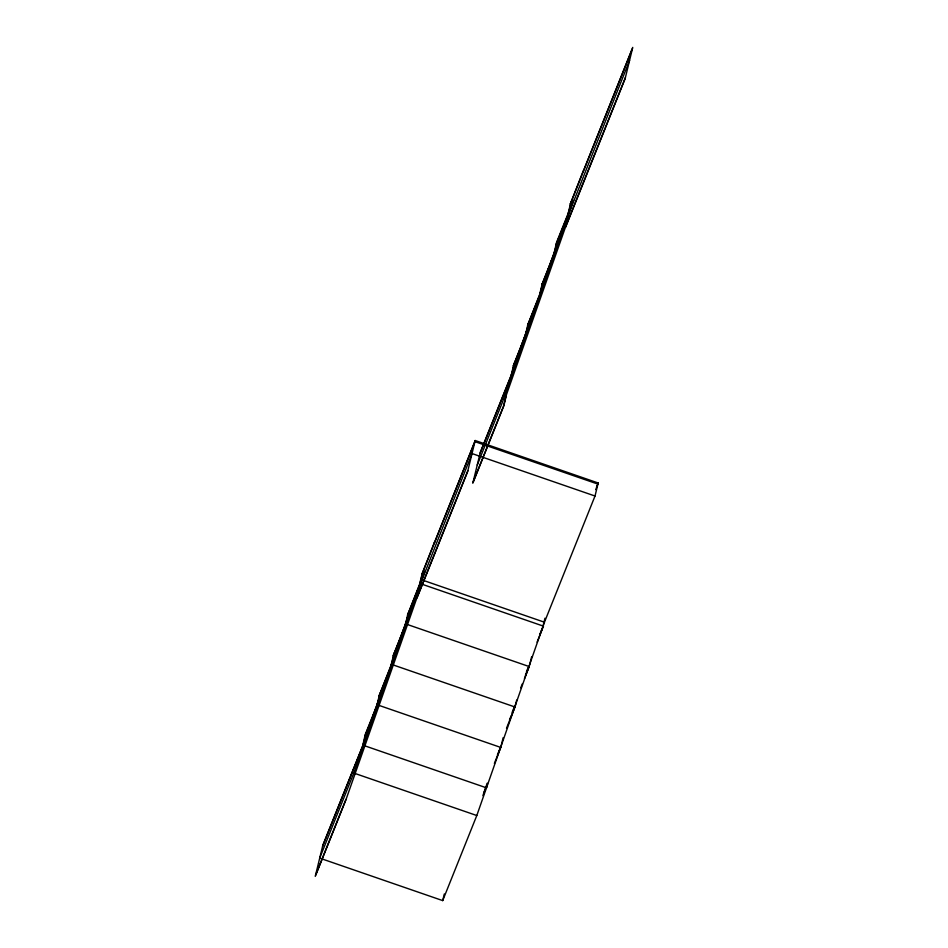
<?xml version="1.0" encoding="UTF-8"?>
<svg xmlns="http://www.w3.org/2000/svg" width="948" height="948" viewBox="0 0 948 948"><rect width="100%" height="100%" fill="white"/><g stroke="black" fill="none" stroke-linecap="round" stroke-linejoin="round"><path stroke-width="1.42" d="M362.657 745.839L365.312 734.309L377.683 703.452M365.952 733.598L363.179 744.986L322.604 846.22M376.901 705.419L379.401 695.133M380.184 693.166L377.138 705.679L364.767 736.537M487.556 783.688L486.537 787.859L363.534 745.389C371.462 717.944 381.937 691.305 392.01 664.548C399.938 637.092 410.401 610.453 420.485 583.695L472.021 453.559L595.012 496.017L544.448 622.22L476.797 815.529L442.704 900.6L319.701 858.13L353.794 773.058L424.977 570.945M391.133 664.986L393.633 654.712M394.427 652.745L391.37 665.259L379.01 696.116L391.915 663.019M405.365 624.566L407.877 614.292M408.659 612.325L405.614 624.839L393.242 655.696L406.159 622.599M419.609 584.146L422.109 573.86M422.903 571.893L419.846 584.406L407.486 615.276L420.391 582.179M434.634 541.746L421.718 574.844L475.197 440.524L598.2 482.994L595.012 496.017M475.197 440.524L467.577 471.808L416.978 598.046M506.351 395.423L503.779 405.969L472.803 483.255L480.423 451.983L511.991 373.216M511.209 375.183L513.709 364.909M514.503 362.942L511.719 374.33L480.15 453.097M512.086 374.733C520.002 347.288 530.477 320.649 540.561 293.892C548.477 266.435 558.953 239.797 569.025 213.039L629.567 60.435M525.441 334.762L527.941 324.477M528.735 322.51L525.69 335.023L513.318 365.881L526.235 332.795M539.673 294.33L542.185 284.056M542.967 282.089L539.922 294.603L527.55 325.46L540.467 292.363M553.916 253.91L556.571 242.38L568.942 211.523M557.211 241.669L554.153 254.183L541.794 285.04L554.699 251.943M568.148 213.49L570.66 203.204M571.443 201.237L568.397 213.75L556.026 244.62M583.174 171.09L570.258 204.187L632.743 47.4L625.123 78.684L565.529 227.39M442.704 900.6L444.316 893.976M487.213 783.178L482.888 795.656M494.382 763.389L500.769 747.439L503.151 737.698M514.373 707.729L514.918 705.49L512.228 712.197M506.493 728.277L515.013 707.007L516.707 700.062M529.588 665.2L531.615 656.857M542.849 626.877L544.958 618.215M573.516 200.289L502.345 402.402L477.247 465.006M434.362 542.872L474.924 441.638L597.927 484.108M582.902 172.216L632.47 48.514M467.85 470.682L417.084 597.335L345.795 800.159L315.257 876.379L322.877 845.095L363.451 743.872M625.396 77.558L565.636 226.679L505.912 396.252L503.459 406.325L473.076 482.141M315.53 875.265L345.913 799.448M596.553 487.094L598.2 482.994M595.735 489.583L597.37 485.471M539.613 634.923L542.315 628.204M537.089 642.116L543.477 626.166L420.485 583.695M526.46 671.777L528.083 667.748M525.417 675.272L528.605 667.297M520.725 687.857L522.324 683.864M524.457 678.543L529.245 666.586L406.254 624.116M509.538 719.805L511.15 715.776M512.216 713.086L513.84 709.057M497.451 754.857L499.608 749.477M483.705 793.18L486.442 786.342M421.445 579.749L544.448 622.22M392.01 664.548L515.013 707.007M377.778 704.968L500.769 747.439M353.794 773.058L476.797 815.529"/></g></svg>
